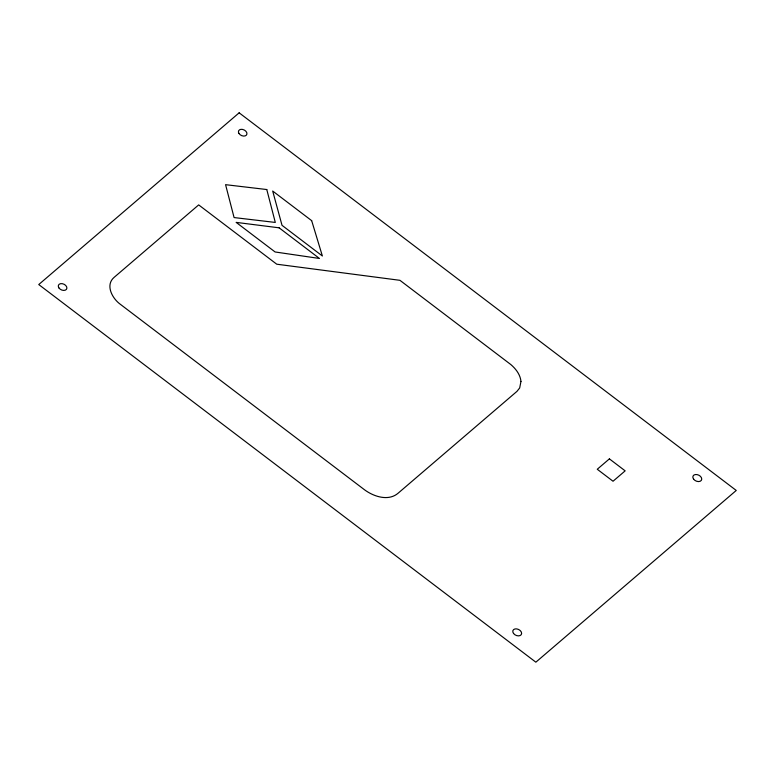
<?xml version="1.0" encoding="UTF-8"?>
<svg xmlns="http://www.w3.org/2000/svg" width="775" height="775" viewBox="0 0 775 775"><rect width="100%" height="100%" fill="white"/><g stroke="black" fill="none" stroke-linecap="round" stroke-linejoin="round"><path stroke-width="1.16" d="M520.955 381.426L519.686 387.955L516.954 391.375L398.156 493.171C388.498 501.532 373.792 496.62 364.628 489.858L120.203 304.188C112.375 298.52 105.003 285.152 114.099 277.382L198.681 204.9L276.762 264.207L399.929 280.317L510.841 364.57C515.869 368.881 520.316 374.625 520.955 381.426M239.146 112.821L38.75 284.551L535.854 662.179L736.25 490.449L239.146 112.821M609.392 458.877L597.263 469.262L613.035 481.236L625.154 470.851L609.392 458.877M266.784 189.536L225.573 184.673L234.079 217.562L275.29 222.435L266.784 189.536M279.116 227.821L236.142 222.377L275.106 251.972L319.465 258.472L279.116 227.821M311.666 220.652L272.693 191.047L282.022 225.331L322.371 255.983L311.666 220.652M693.577 479.105A4.689 3.236 25.1 0 0 701.288 480.432A4.689 3.236 25.1 0 0 696.996 474.581A4.689 3.236 25.1 0 0 693.577 479.105M513.554 633.475A4.66 3.216 25.1 0 0 521.207 634.696A4.66 3.216 25.1 0 0 516.828 628.913A4.66 3.216 25.1 0 0 513.554 633.475M59.036 288.067A4.524 3.119 25.1 0 0 66.466 289.308A4.524 3.119 25.1 0 0 62.281 283.679A4.524 3.119 25.1 0 0 59.036 288.067M238.962 133.465A4.495 3.1 25.1 0 0 246.363 135.17A4.495 3.1 25.1 0 0 242.73 129.454A4.495 3.1 25.1 0 0 238.962 133.465"/></g></svg>
